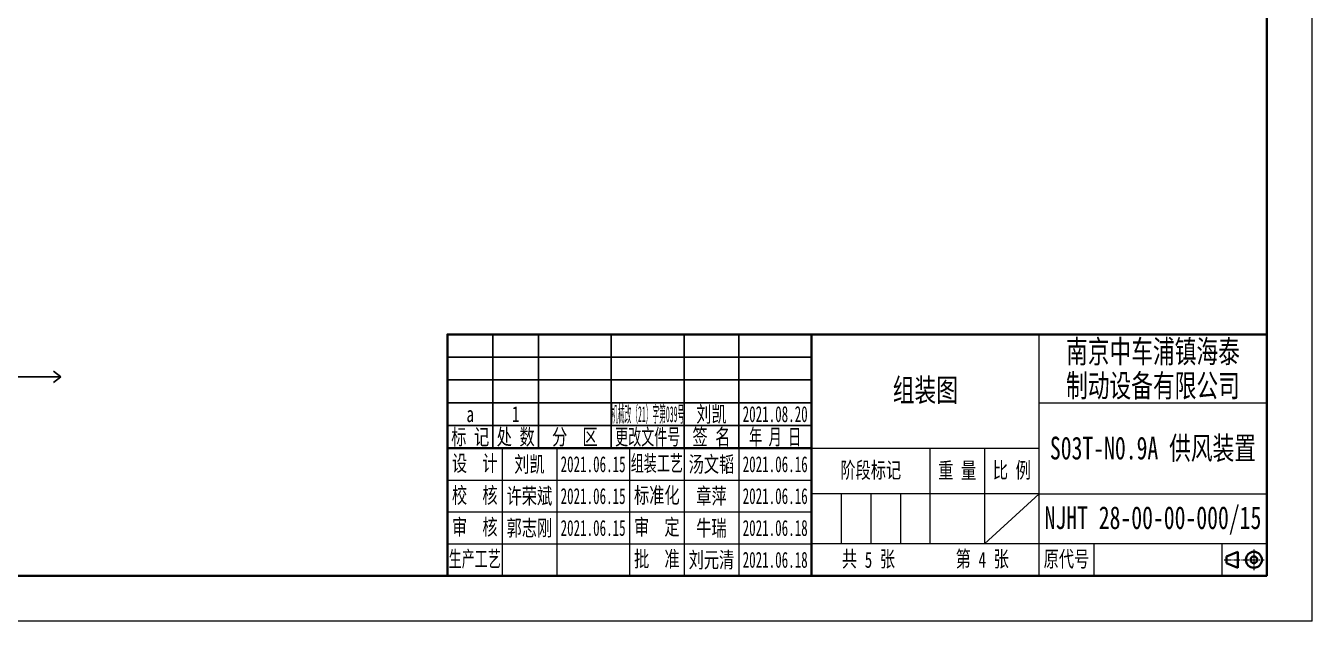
# Model space of a CAD drawing. Header units: millimetres. Extents: x 0 to 840, y 0 to 594.
# Drawn here: x 557.3 to 840, y 0 to 130.8 of the extents above; entities that cross this region are included whole.
import ezdxf
from ezdxf.enums import TextEntityAlignment as Align

# ---------------------------------------------------------------- set-up
doc = ezdxf.new("R2010")
doc.units = ezdxf.units.MM
doc.linetypes.add('CENTER1', pattern=[10, 7, -1, 1, -1])
for name, color, linetype, lineweight in [('AM_0', 7, 'Continuous', 25), ('点划线', 4, 'CENTER1', 18), ('粗实线', 7, 'Continuous', 35)]:
    doc.layers.add(name, color=color, linetype=linetype, lineweight=lineweight)
doc.styles.add('海泰汉字样式', font='仿宋_GB2312.ttf', dxfattribs={"width": 0.7})

# ---------------------------------------------------------------- blocks, each defined once
blk = doc.blocks.new('NJHT-更改区')
at = {"color": 7, "linetype": 'Continuous'}
for p, q in [((0, 5), (80, 5)), ((10, 5), (10, 0)), ((20, 5), (20, 0)), ((36, 5), (36, 0)), ((52, 5), (52, 0)), ((64, 5), (64, 0)), ((0, 0), (80, 0))]:
    blk.add_line(p, q, dxfattribs=at)
at = {"color": 7, "linetype": 'Continuous', "lineweight": 35}
for p, q in [((0, 0), (0, 5)), ((80, 0), (80, 5))]:
    blk.add_line(p, q, dxfattribs=at)
at = {"color": 2, "linetype": 'Continuous', "style": '海泰汉字样式'}
for tag, width, p in [('1', 0.7, (5, 2.5)), ('2', 0.7, (15, 2.5)), ('3', 0.7, (28, 2.5)), ('4', 0.6, (44, 2.5)), ('5', 0.7, (58, 2.5)), ('6', 0.6, (72, 2.5))]:
    blk.add_attdef(tag, text='', height=3.5, dxfattribs=dict(at, width=width)).set_placement(p, align=Align.MIDDLE_CENTER)
blk = doc.blocks.new('ItemName')
at = {"insert": (805, 37.75), "char_height": 5, "width": 50, "attachment_point": 5, "style": '海泰汉字样式'}
blk.add_mtext('S03T-N0.9A 供风装置', dxfattribs=at)
blk = doc.blocks.new('HTMaterial')
at = {"insert": (755, 50.5), "char_height": 5, "width": 50, "attachment_point": 5, "style": '海泰汉字样式'}
blk.add_mtext('组装图', dxfattribs=at)
blk = doc.blocks.new('HTDrawingNo')
at = {"insert": (805, 22.15), "char_height": 5, "width": 50, "attachment_point": 5, "style": '海泰汉字样式'}
blk.add_mtext('NJHT 28-00-00-000/15', dxfattribs=at)
blk = doc.blocks.new('NJHT-A1')
at = {"color": 7, "linetype": 'Continuous', "lineweight": 18}
for p, q in [((840, 0), (840, 594)), ((780, 10), (780, 63)), ((780, 48), (830, 48)), ((662, 38), (662, 10)), ((674, 38), (674, 10)), ((690, 38), (690, 10)), ((702, 38), (702, 10)), ((714, 38), (714, 10)), ((730, 38), (780, 38)), ((756, 38), (756, 17)), ((768, 38), (768, 17)), ((650, 31), (730, 31)), ((780, 28), (730, 28)), ((736.5, 28), (736.5, 17)), ((743, 28), (743, 17)), ((749.5, 28), (749.5, 17)), ((780, 28), (830, 28)), ((650, 24), (730, 24)), ((650, 17), (730, 17)), ((780, 17), (730, 17)), ((830, 17), (780, 17)), ((792, 17), (792, 10)), ((840, 0), (0, 0))]:
    blk.add_line(p, q, dxfattribs=at)
at = {"color": 7, "linetype": 'Continuous', "lineweight": 35}
for p, q in [((830, 10), (830, 584)), ((730, 10), (730, 63)), ((730, 38), (650, 38)), ((25, 10), (830, 10))]:
    blk.add_line(p, q, dxfattribs=at)
blk.add_lwpolyline([(650, 10), (830, 10), (830, 63), (650, 63)], close=True, dxfattribs=at)
at = {"color": 2, "linetype": 'Continuous', "lineweight": 18, "char_height": 3.5, "attachment_point": 5, "style": '海泰汉字样式'}
for s, insert, width in [('设  计', (656, 34.5), 12), ('{\\W0.6;组装工艺}', (696, 34.5), 12), ('阶段标记', (743, 33), 26), ('重 量', (762, 33), 12), ('比 例', (774, 33), 12), ('校  核', (656, 27.5), 12), ('标准化', (696, 27.5), 12), ('审  核', (656, 20.5), 12), ('审  定', (696, 20.5), 12), ('{\\W0.6;生产工艺}', (656, 13.5), 12), ('批  准', (696, 13.5), 12), ('共   张', (742.5, 13.5), 25), ('第   张', (767.5, 13.5), 25), ('原代号', (786, 13.5), 12)]:
    blk.add_mtext(s, dxfattribs=dict(at, insert=insert, width=width))
at = {"color": 2, "linetype": 'Continuous', "lineweight": 18, "style": '海泰汉字样式', "width": 0.6}
blk.add_attdef('5', text='', height=5, rotation=180, dxfattribs=at).set_placement((50, 578.5), align=Align.MIDDLE_CENTER)
at = {"color": 2, "linetype": 'Continuous', "lineweight": 18, "style": '海泰汉字样式'}
for tag, height, width, p in [('1', 5, 0.7, (805, 59.25)), ('2', 5, 0.7, (805, 51.75)), ('7', 5, 0.7, (755, 50.5)), ('3', 5, 0.6, (805, 38)), ('12', 3.5, 0.7, (668, 34.5)), ('13', 3.5, 0.6, (682, 34.5)), ('20', 3.5, 0.7, (708, 34.5)), ('21', 3.5, 0.6, (722, 34.5)), ('14', 3.5, 0.7, (668, 27.5)), ('15', 3.5, 0.6, (682, 27.5)), ('22', 3.5, 0.7, (708, 27.5)), ('23', 3.5, 0.6, (722, 27.5)), ('8', 3.5, 0.7, (762, 22.5)), ('9', 3.5, 0.7, (774, 22.5)), ('4', 5, 0.6, (805, 22.5)), ('16', 3.5, 0.7, (668, 20.5)), ('17', 3.5, 0.6, (682, 20.5)), ('24', 3.5, 0.7, (708, 20.5)), ('25', 3.5, 0.6, (722, 20.5)), ('18', 3.5, 0.7, (668, 13.5)), ('19', 3.5, 0.6, (682, 13.5)), ('26', 3.5, 0.7, (708, 13.5)), ('27', 3.5, 0.6, (722, 13.5)), ('11', 3.5, 0.7, (742.5, 13.5)), ('10', 3.5, 0.7, (767.5, 13.5)), ('6', 3.5, 0.7, (811.57, 13.5))]:
    blk.add_attdef(tag, text='', height=height, dxfattribs=dict(at, width=width)).set_placement(p, align=Align.MIDDLE_CENTER)

msp = doc.modelspace()

# ---------------------------------------------------------------- linework, layer by layer
msp.add_line((768, 17), (780, 28))
at = {"color": 7, "linetype": 'Continuous', "lineweight": 18}
msp.add_line((820.17606, 10), (820.17606, 17), dxfattribs=at)
at = {"layer": 'AM_0', "color": 2, "ltscale": 2}
for p, q in [((565.02394, 53.67921), (563.47406, 54.93153)), ((370.12457, 53.67921), (565.02394, 53.67921)), ((565.02394, 53.67921), (563.47406, 52.4269))]:
    msp.add_line(p, q, dxfattribs=at)
at = {"layer": '点划线', "ltscale": 0.2}
for p, q in [((827.17606, 15.75), (827.17606, 11.25)), ((820.67606, 13.5), (829.42606, 13.5))]:
    msp.add_line(p, q, dxfattribs=at)
at = {"layer": '粗实线'}
for p, q in [((821.17606, 14.25), (823.67606, 15.25)), ((821.17606, 14.25), (821.17606, 12.75)), ((823.67606, 15.25), (823.67606, 11.75)), ((821.17606, 12.75), (823.67606, 11.75))]:
    msp.add_line(p, q, dxfattribs=at)
for radius in [1.75, 0.75]:
    msp.add_circle((827.17606, 13.5), radius, dxfattribs=at)

# ---------------------------------------------------------------- block references
ref = msp.add_blockref('NJHT-A1', (0, 0))
ref.add_attrib('27', '2021.06.18', dxfattribs={"color": 2, "linetype": 'Continuous', "lineweight": 18, "height": 3.5, "style": '海泰汉字样式', "width": 0.6}).set_placement((722, 13.5), align=Align.MIDDLE_CENTER)
ref.add_attrib('26', '刘元清', dxfattribs={"color": 2, "linetype": 'Continuous', "lineweight": 18, "height": 3.5, "style": '海泰汉字样式', "width": 0.7}).set_placement((708, 13.5), align=Align.MIDDLE_CENTER)
ref.add_attrib('25', '2021.06.18', dxfattribs={"color": 2, "linetype": 'Continuous', "lineweight": 18, "height": 3.5, "style": '海泰汉字样式', "width": 0.6}).set_placement((722, 20.5), align=Align.MIDDLE_CENTER)
ref.add_attrib('24', '牛瑞', dxfattribs={"color": 2, "linetype": 'Continuous', "lineweight": 18, "height": 3.5, "style": '海泰汉字样式', "width": 0.7}).set_placement((708, 20.5), align=Align.MIDDLE_CENTER)
ref.add_attrib('23', '2021.06.16', dxfattribs={"color": 2, "linetype": 'Continuous', "lineweight": 18, "height": 3.5, "style": '海泰汉字样式', "width": 0.6}).set_placement((722, 27.5), align=Align.MIDDLE_CENTER)
ref.add_attrib('22', '章萍', dxfattribs={"color": 2, "linetype": 'Continuous', "lineweight": 18, "height": 3.5, "style": '海泰汉字样式', "width": 0.7}).set_placement((708, 27.5), align=Align.MIDDLE_CENTER)
ref.add_attrib('21', '2021.06.16', dxfattribs={"color": 2, "linetype": 'Continuous', "lineweight": 18, "height": 3.5, "style": '海泰汉字样式', "width": 0.6}).set_placement((722, 34.5), align=Align.MIDDLE_CENTER)
ref.add_attrib('20', '汤文韬', dxfattribs={"color": 2, "linetype": 'Continuous', "lineweight": 18, "height": 3.5, "style": '海泰汉字样式', "width": 0.7}).set_placement((708, 34.5), align=Align.MIDDLE_CENTER)
ref.add_attrib('17', '2021.06.15', dxfattribs={"color": 2, "linetype": 'Continuous', "lineweight": 18, "height": 3.5, "style": '海泰汉字样式', "width": 0.6}).set_placement((682, 20.5), align=Align.MIDDLE_CENTER)
ref.add_attrib('16', '郭志刚', dxfattribs={"color": 2, "linetype": 'Continuous', "lineweight": 18, "height": 3.5, "style": '海泰汉字样式', "width": 0.7}).set_placement((668, 20.5), align=Align.MIDDLE_CENTER)
ref.add_attrib('15', '2021.06.15', dxfattribs={"color": 2, "linetype": 'Continuous', "lineweight": 18, "height": 3.5, "style": '海泰汉字样式', "width": 0.6}).set_placement((682, 27.5), align=Align.MIDDLE_CENTER)
ref.add_attrib('14', '许荣斌', dxfattribs={"color": 2, "linetype": 'Continuous', "lineweight": 18, "height": 3.5, "style": '海泰汉字样式', "width": 0.7}).set_placement((668, 27.5), align=Align.MIDDLE_CENTER)
ref.add_attrib('13', '2021.06.15', dxfattribs={"color": 2, "linetype": 'Continuous', "lineweight": 18, "height": 3.5, "style": '海泰汉字样式', "width": 0.6}).set_placement((682, 34.5), align=Align.MIDDLE_CENTER)
ref.add_attrib('12', '刘凯', dxfattribs={"color": 2, "linetype": 'Continuous', "lineweight": 18, "height": 3.5, "style": '海泰汉字样式', "width": 0.7}).set_placement((668, 34.5), align=Align.MIDDLE_CENTER)
ref.add_attrib('11', '5', dxfattribs={"color": 2, "linetype": 'Continuous', "lineweight": 18, "height": 3.5, "style": '海泰汉字样式', "width": 0.7}).set_placement((742.5, 13.5), align=Align.MIDDLE_CENTER)
ref.add_attrib('10', '4', dxfattribs={"color": 2, "linetype": 'Continuous', "lineweight": 18, "height": 3.5, "style": '海泰汉字样式', "width": 0.7}).set_placement((767.5, 13.5), align=Align.MIDDLE_CENTER)
ref.add_attrib('2', '制动设备有限公司', dxfattribs={"color": 2, "linetype": 'Continuous', "lineweight": 18, "height": 5, "style": '海泰汉字样式', "width": 0.7}).set_placement((805, 51.75), align=Align.MIDDLE_CENTER)
ref.add_attrib('1', '南京中车浦镇海泰', dxfattribs={"color": 2, "linetype": 'Continuous', "lineweight": 18, "height": 5, "style": '海泰汉字样式', "width": 0.7}).set_placement((805, 59.25), align=Align.MIDDLE_CENTER)
for name, p in [('HTDrawingNo', (0, 0)), ('NJHT-更改区', (650, 58)), ('NJHT-更改区', (650, 53)), ('HTMaterial', (0, 0)), ('NJHT-更改区', (650, 48)), ('NJHT-更改区', (650, 43)), ('ItemName', (0, 0))]:
    msp.add_blockref(name, p)
ref = msp.add_blockref('NJHT-更改区', (650, 43))
ref.add_attrib('1', 'a', dxfattribs={"color": 2, "height": 3.5, "style": '海泰汉字样式', "width": 0.7}).set_placement((655, 45.5), align=Align.MIDDLE_CENTER)
ref.add_attrib('2', '1', dxfattribs={"color": 2, "height": 3.5, "style": '海泰汉字样式', "width": 0.7}).set_placement((665, 45.5), align=Align.MIDDLE_CENTER)
ref.add_attrib('4', '机械改（21）字第039号', dxfattribs={"color": 2, "height": 3.5, "style": '海泰汉字样式', "width": 0.3}).set_placement((694, 45.5), align=Align.MIDDLE_CENTER)
ref.add_attrib('5', '刘凯', dxfattribs={"color": 2, "height": 3.5, "style": '海泰汉字样式', "width": 0.7}).set_placement((708, 45.5), align=Align.MIDDLE_CENTER)
ref.add_attrib('6', '2021.08.20', dxfattribs={"color": 2, "height": 3.5, "style": '海泰汉字样式', "width": 0.6}).set_placement((722, 45.5), align=Align.MIDDLE_CENTER)
ref = msp.add_blockref('NJHT-更改区', (650, 38))
ref.add_attrib('1', '标 记', dxfattribs={"color": 2, "height": 3.5, "style": '海泰汉字样式', "width": 0.7}).set_placement((655, 40.5), align=Align.MIDDLE_CENTER)
ref.add_attrib('2', '处 数', dxfattribs={"color": 2, "height": 3.5, "style": '海泰汉字样式', "width": 0.7}).set_placement((665, 40.5), align=Align.MIDDLE_CENTER)
ref.add_attrib('3', '分  区', dxfattribs={"color": 2, "height": 3.5, "style": '海泰汉字样式', "width": 0.7}).set_placement((678, 40.5), align=Align.MIDDLE_CENTER)
ref.add_attrib('4', '更改文件号', dxfattribs={"color": 2, "height": 3.5, "style": '海泰汉字样式', "width": 0.6}).set_placement((694, 40.5), align=Align.MIDDLE_CENTER)
ref.add_attrib('5', '签 名', dxfattribs={"color": 2, "height": 3.5, "style": '海泰汉字样式', "width": 0.7}).set_placement((708, 40.5), align=Align.MIDDLE_CENTER)
ref.add_attrib('6', '年 月 日', dxfattribs={"color": 2, "height": 3.5, "style": '海泰汉字样式', "width": 0.6}).set_placement((722, 40.5), align=Align.MIDDLE_CENTER)

doc.saveas('drawing.dxf')
